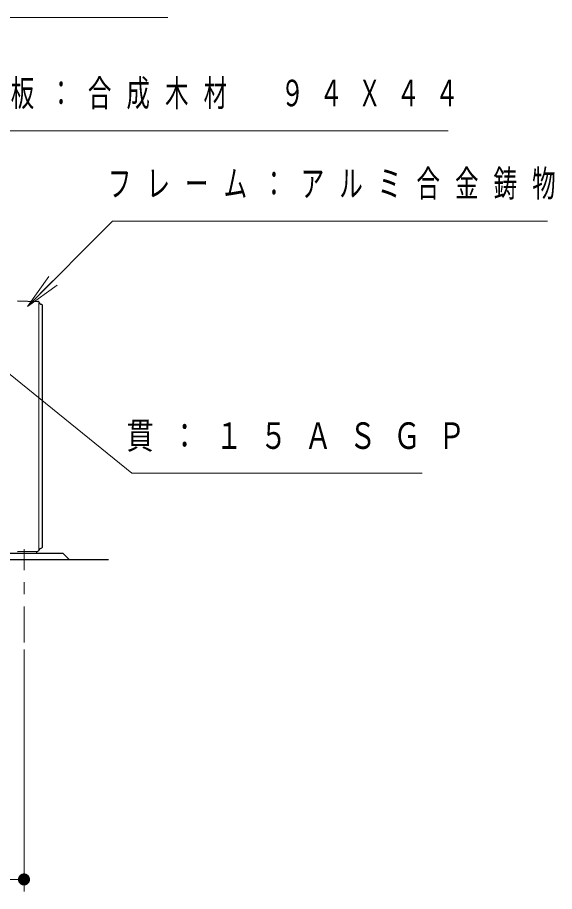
# Model space of a CAD drawing. Units: millimetres on the paper, scale 1:20. Extents: x -365 to 0, y 0 to 257.
# Drawn here: x -202.9 to -158.4, y 77.3 to 149.7 of the extents above; entities that cross this region are included whole.
import ezdxf

# ---------------------------------------------------------------- set-up
doc = ezdxf.new("R2010")
doc.units = ezdxf.units.MM
doc.linetypes.add('USER2', pattern=[6, 3, -1, 1, -1])
doc.layers.add('1_20', color=7, linetype='Continuous', lineweight=25)
doc.styles.add('ＭＳ ゴシック', font='')
doc.styles.get('ＭＳ ゴシック').set_extended_font_data('MS Gothic')

# ---------------------------------------------------------------- blocks, each defined once
blk = doc.blocks.new('filled_dot')
at = {"color": 0, "linetype": 'Continuous', "lineweight": -2, "const_width": 1.25}
blk.add_lwpolyline([(-0.625, 0, 1), (0.625, 0, 1)], format="xyb", close=True, dxfattribs=at)

msp = doc.modelspace()

# ---------------------------------------------------------------- linework, layer by layer
at = {"layer": '1_20', "lineweight": 13}
for p, q in [((-202.056, 125.803), (-200.289, 128.278)), ((-202.056, 125.803), (-199.935, 127.924)), ((-199.582, 127.571), (-202.056, 125.803)), ((-201.094, 126.105), (-201.094, 105.642)), ((-202.332, 97.395), (-202.332, 77.338)), ((-202.332, 78.338), (-276.332, 78.338))]:
    msp.add_line(p, q, dxfattribs=at)
at = {"layer": '1_20'}
for p, q in [((-202.875, 126.278), (-201.178, 126.228)), ((-200.832, 125.942), (-200.832, 105.833)), ((-199.082, 105.338), (-205.582, 105.338)), ((-202.875, 105.495), (-201.178, 105.546)), ((-201.294, 105.542), (-201.294, 105.338)), ((-199.082, 105.338), (-198.582, 104.838)), ((-272.582, 104.838), (-195.327, 104.838))]:
    msp.add_line(p, q, dxfattribs=at)
at = {"layer": '1_20', "linetype": 'USER2', "lineweight": 13}
msp.add_line((-202.332, 97.961), (-202.332, 105.695), dxfattribs=at)
at = {"layer": '1_20', "lineweight": 13}
for points in [[(-238.332, 134.833), (-223.418, 149.746), (-190.418, 149.746)], [(-221.017, 125.838), (-206.186, 140.359), (-167.186, 140.359)], [(-202.056, 125.803), (-194.985, 132.874), (-158.939, 132.874)], [(-206.135, 122.3), (-193.388, 111.983), (-169.341, 111.983)]]:
    msp.add_lwpolyline(points, dxfattribs=at)
at = {"layer": '1_20'}
for centre, radius, start, end in [((-201.182, 126.128), 0.1, 15.6243, 88), ((-200.869, 126.215), 0.225, 195.62433, 267.29239), ((-200.882, 125.94), 0.05, 360, 87.29239), ((-200.869, 105.558), 0.225, 92.70761, 164.3757), ((-200.882, 105.833), 0.05, 272.70761, 0), ((-201.182, 105.646), 0.1, 272, 344.3757)]:
    msp.add_arc(centre, radius, start, end, dxfattribs=at)

# ---------------------------------------------------------------- block references
at = {"layer": '1_20', "lineweight": 13, "xscale": 0.4, "yscale": 0.4, "rotation": 180}
msp.add_blockref('filled_dot', (-202.332, 78.338), dxfattribs=at)

# ---------------------------------------------------------------- texts
at = {"layer": '1_20', "char_height": 2.199, "attachment_point": 4, "style": 'ＭＳ ゴシック'}
for s, insert in [('\\T1.64;\\W0.65;座板：合成木材\u3000９４Ｘ４４', (-206.631, 143.359)), ('\\T1.64;\\W0.65;フレーム：アルミ合金鋳物', (-195.382, 135.874)), ('\\T1.64;\\W0.75;貫：１５ＡＳＧＰ', (-193.837, 114.983))]:
    msp.add_mtext(s, dxfattribs=dict(at, insert=insert))

doc.saveas('drawing.dxf')
